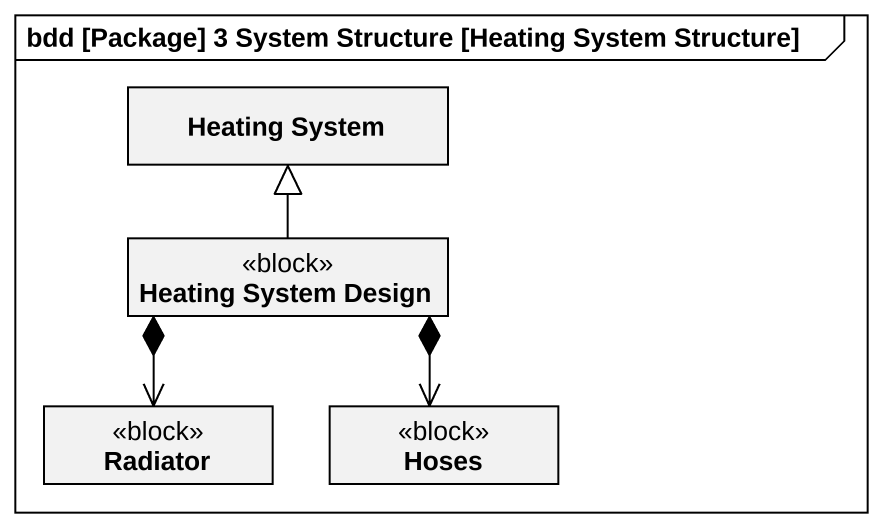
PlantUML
@startuml
mainframe bdd [Package] 3 System Structure [Heating System Structure]
hide circle
hide empty members
class "Heating System" as Heating_System
class "Heating System Design" as Heating_System_Design <<block>>
class Radiator <<block>>
class Hoses <<block>>
Heating_System_Design -up-|> Heating_System
Heating_System_Design *--> Radiator
Heating_System_Design *--> Hoses
@enduml
